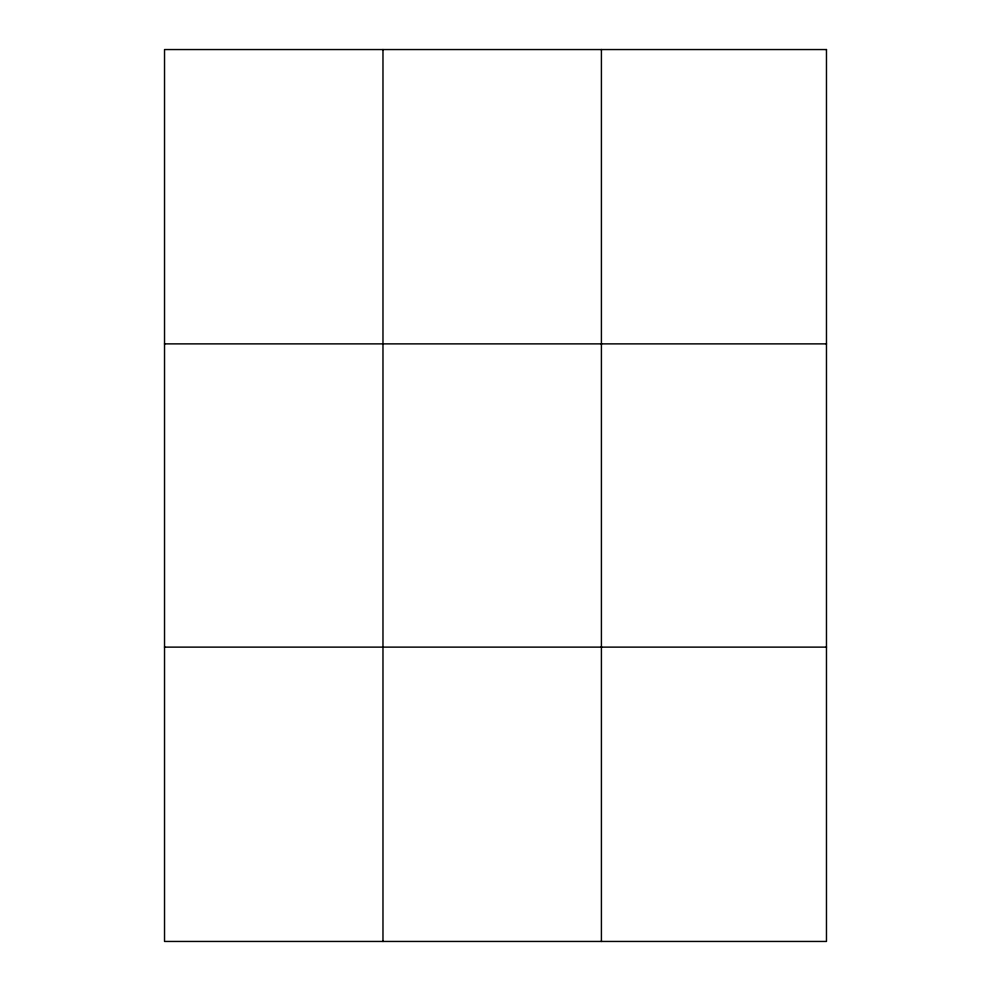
<?xml version="1.0" encoding="UTF-8"?>
<svg xmlns="http://www.w3.org/2000/svg" width="991" height="991" viewBox="0 0 991 991"><rect width="100%" height="100%" fill="white"/><g stroke="black" fill="none" stroke-linecap="round" stroke-linejoin="round"><path stroke-width="1.49" d="M382.972 941.45L382.972 49.55M601.413 941.45L601.413 49.55M164.531 343.877L826.469 343.877M164.531 647.123L826.469 647.123M826.469 49.55L826.469 941.45L164.531 941.45L164.531 49.55L826.469 49.55"/></g></svg>
